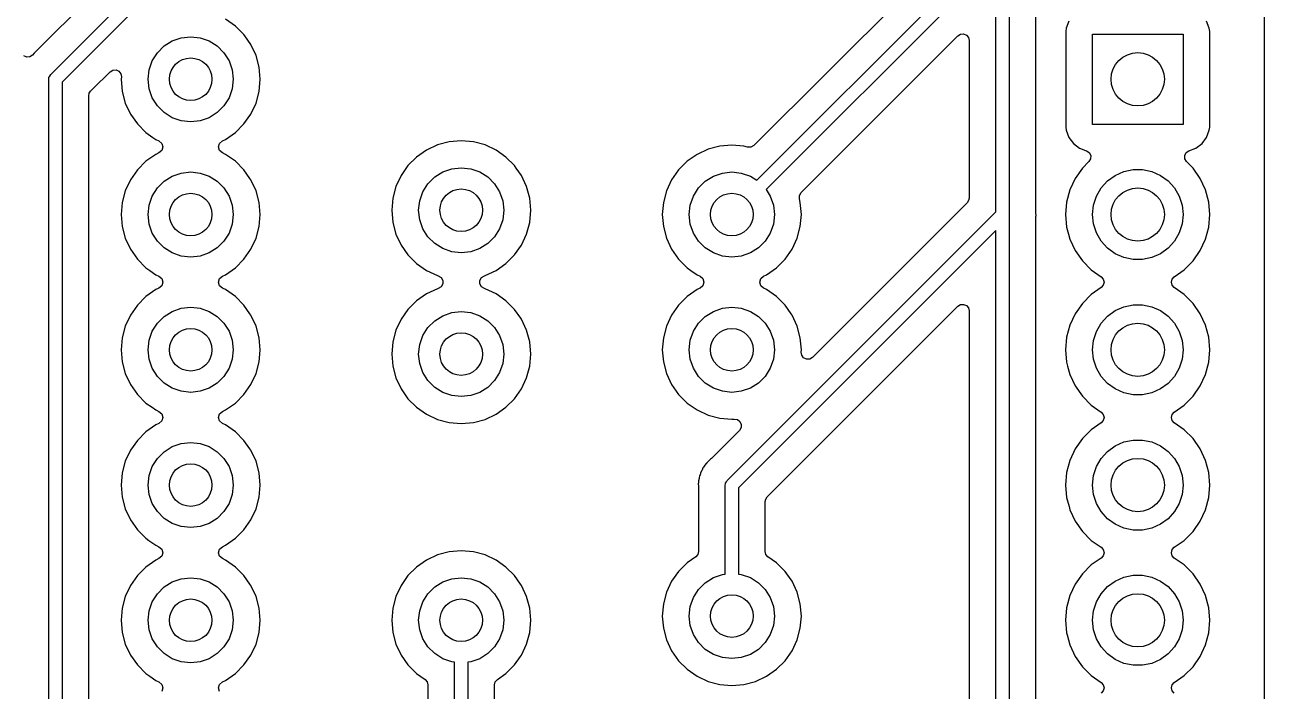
# Model space of a CAD drawing. Extents: x 26.2 to 76.2, y -84.5 to -34.5.
# Drawn here: x 52.93 to 76.2, y -59.45 to -46.93 of the extents above; entities that cross this region are included whole.
import ezdxf

# ---------------------------------------------------------------- set-up
doc = ezdxf.new("R2010")
doc.units = 0
doc.layers.add('BLACK', color=7, linetype='CONTINUOUS')

msp = doc.modelspace()

# ---------------------------------------------------------------- linework, layer by layer
at = {"layer": 'BLACK', "linetype": 'CONTINUOUS'}
for p, q in [((76.1995, -34.5795), (76.1995, -84.3305)), ((71.16, -49.225), (71.16, -40.335)), ((71.41, -40.3868), (71.41, -49.225)), ((71.9105, -50.4597), (71.9105, -40.6455)), ((54.7456, -45.8298), (53.1212, -47.4542)), ((70.1732, -45.6422), (66.6198, -49.1956)), ((66.673, -49.8502), (70.71, -45.8132)), ((53.4166, -47.8666), (55.4002, -45.883)), ((55.577, -46.0598), (53.63, -48.0068)), ((70.9234, -45.9534), (66.8498, -50.027)), ((56.8841, -46.955), (56.6977, -46.8244)), ((57.045, -47.1159), (56.8841, -46.955)), ((72.4809, -46.9975), (72.4745, -47.0571)), ((72.5312, -46.8627), (72.4809, -46.9975)), ((75.1691, -46.9975), (75.1188, -46.8627)), ((75.1755, -47.0571), (75.1691, -46.9975)), ((55.5462, -47.3295), (55.6979, -47.2342)), ((55.6979, -47.2342), (55.867, -47.1751)), ((55.867, -47.1751), (56.045, -47.155)), ((56.045, -47.155), (56.223, -47.1751)), ((56.223, -47.1751), (56.3921, -47.2342)), ((56.3921, -47.2342), (56.5438, -47.3295)), ((57.0597, -47.1368), (57.045, -47.1159)), ((57.1756, -47.3023), (57.0597, -47.1368)), ((67.5044, -50.0802), (70.4478, -47.1368)), ((70.4478, -47.1368), (70.4972, -47.1065)), ((70.4972, -47.1065), (70.5549, -47.102)), ((70.5549, -47.102), (70.6084, -47.1241)), ((70.6084, -47.1241), (70.646, -47.1682)), ((70.646, -47.1682), (70.6595, -47.2245)), ((70.6595, -47.2245), (70.6595, -50.1845)), ((72.4745, -47.0571), (72.4745, -48.8529)), ((72.975, -48.805), (72.975, -47.105)), ((72.975, -47.105), (74.675, -47.105)), ((74.675, -47.105), (74.675, -48.805)), ((75.1755, -48.8529), (75.1755, -47.0571)), ((53.1051, -47.4671), (53.0749, -47.4993)), ((53.1212, -47.4542), (53.1051, -47.4671)), ((55.3242, -47.6079), (55.4195, -47.4562)), ((55.4195, -47.4562), (55.5462, -47.3295)), ((56.5438, -47.3295), (56.6705, -47.4562)), ((56.6705, -47.4562), (56.7658, -47.6079)), ((57.2717, -47.5085), (57.1756, -47.3023)), ((52.9674, -47.5372), (52.9129, -47.5156)), ((53.0258, -47.5313), (52.9674, -47.5372)), ((53.0749, -47.4993), (53.0258, -47.5313)), ((55.2651, -47.777), (55.3242, -47.6079)), ((56.7658, -47.6079), (56.8249, -47.777)), ((57.3306, -47.7283), (57.2717, -47.5085)), ((53.38, -47.955), (53.3832, -47.9329)), ((53.3829, -47.9284), (53.3842, -47.926)), ((53.3832, -47.9329), (53.3829, -47.9284)), ((53.3842, -47.926), (53.3851, -47.9198)), ((53.3851, -47.9198), (53.4018, -47.8938)), ((53.4018, -47.8938), (53.4166, -47.8666)), ((54.2088, -48.1358), (54.5322, -47.8124)), ((54.5322, -47.8124), (54.5836, -47.7815)), ((54.5836, -47.7815), (54.6435, -47.7784)), ((54.6435, -47.7784), (54.6979, -47.8037)), ((54.6979, -47.8037), (54.734, -47.8516)), ((54.734, -47.8516), (54.7434, -47.9109)), ((54.7434, -47.9109), (54.7395, -47.955)), ((55.245, -47.955), (55.2651, -47.777)), ((56.8249, -47.777), (56.845, -47.955)), ((57.3505, -47.955), (57.3306, -47.7283)), ((53.38, -68.2232), (53.38, -47.955)), ((53.63, -48.0068), (53.63, -67.9732)), ((54.1668, -48.1778), (54.2088, -48.1358)), ((54.7395, -47.955), (54.7594, -48.1817)), ((55.2651, -48.133), (55.245, -47.955)), ((55.3242, -48.3021), (55.2651, -48.133)), ((56.8249, -48.133), (56.7658, -48.3021)), ((56.845, -47.955), (56.8249, -48.133)), ((57.3306, -48.1817), (57.3505, -47.955)), ((54.1305, -48.2655), (54.1399, -48.218)), ((54.1305, -66.4964), (54.1305, -48.2655)), ((54.1399, -48.218), (54.1668, -48.1778)), ((54.7594, -48.1817), (54.8183, -48.4015)), ((55.4195, -48.4538), (55.3242, -48.3021)), ((56.7658, -48.3021), (56.6705, -48.4538)), ((57.2717, -48.4015), (57.3306, -48.1817)), ((54.8183, -48.4015), (54.9144, -48.6077)), ((54.9144, -48.6077), (55.045, -48.7941)), ((55.5462, -48.5805), (55.4195, -48.4538)), ((55.6979, -48.6758), (55.5462, -48.5805)), ((56.5438, -48.5805), (56.3921, -48.6758)), ((56.6705, -48.4538), (56.5438, -48.5805)), ((57.045, -48.7941), (57.1756, -48.6077)), ((57.1756, -48.6077), (57.2717, -48.4015)), ((55.045, -48.7941), (55.2059, -48.955)), ((55.867, -48.7349), (55.6979, -48.6758)), ((56.045, -48.755), (55.867, -48.7349)), ((56.223, -48.7349), (56.045, -48.755)), ((56.3921, -48.6758), (56.223, -48.7349)), ((56.8841, -48.955), (57.045, -48.7941)), ((72.4745, -48.8529), (72.4809, -48.9125)), ((74.675, -48.805), (72.975, -48.805)), ((75.1691, -48.9125), (75.1755, -48.8529)), ((55.2059, -48.955), (55.3377, -49.0473)), ((55.3377, -49.0473), (55.3923, -49.0856)), ((55.3923, -49.0856), (55.4503, -49.1126)), ((56.6397, -49.1126), (56.6977, -49.0856)), ((56.6977, -49.0856), (56.8841, -48.955)), ((72.4809, -48.9125), (72.5312, -49.0473)), ((72.5312, -49.0473), (72.6175, -49.1625)), ((75.0325, -49.1625), (75.1188, -49.0473)), ((75.1188, -49.0473), (75.1691, -48.9125)), ((55.4503, -49.1126), (55.5024, -49.1584)), ((55.5025, -49.2916), (55.4503, -49.3374)), ((55.5024, -49.1584), (55.5219, -49.225)), ((55.5219, -49.225), (55.5025, -49.2916)), ((56.5681, -49.225), (56.5876, -49.1584)), ((56.5875, -49.2916), (56.5681, -49.225)), ((56.6397, -49.3374), (56.5875, -49.2916)), ((56.5876, -49.1584), (56.6397, -49.1126)), ((60.4723, -49.2844), (60.2859, -49.415)), ((60.6785, -49.1883), (60.4723, -49.2844)), ((60.8983, -49.1294), (60.6785, -49.1883)), ((61.125, -49.1095), (60.8983, -49.1294)), ((61.3517, -49.1294), (61.125, -49.1095)), ((61.5715, -49.1883), (61.3517, -49.1294)), ((61.7777, -49.2844), (61.5715, -49.1883)), ((61.9641, -49.415), (61.7777, -49.2844)), ((65.7585, -49.2683), (65.5523, -49.3644)), ((65.9783, -49.2094), (65.7585, -49.2683)), ((66.205, -49.1895), (65.9783, -49.2094)), ((66.4317, -49.2094), (66.205, -49.1895)), ((66.5, -49.2277), (66.4317, -49.2094)), ((66.5642, -49.2277), (66.5, -49.2277)), ((66.6198, -49.1956), (66.5642, -49.2277)), ((71.16, -50.4432), (71.16, -49.225)), ((71.16, -49.225), (71.16, -49.225)), ((71.41, -49.225), (71.41, -68.2232)), ((72.6175, -49.1625), (72.7327, -49.2488)), ((72.7327, -49.2488), (72.8449, -49.2907)), ((72.8449, -49.2907), (72.8641, -49.2978)), ((72.8641, -49.2978), (72.9145, -49.3328)), ((74.7355, -49.3328), (74.7859, -49.2978)), ((74.7859, -49.2978), (74.9173, -49.2488)), ((74.9173, -49.2488), (75.0325, -49.1625)), ((55.2059, -49.495), (55.045, -49.6559)), ((55.3923, -49.3644), (55.2059, -49.495)), ((55.4503, -49.3374), (55.3923, -49.3644)), ((56.6977, -49.3644), (56.6397, -49.3374)), ((56.8841, -49.495), (56.6977, -49.3644)), ((57.045, -49.6559), (56.8841, -49.495)), ((60.2859, -49.415), (60.125, -49.5759)), ((62.125, -49.5759), (61.9641, -49.415)), ((65.3659, -49.495), (65.205, -49.6559)), ((65.5523, -49.3644), (65.3659, -49.495)), ((72.9084, -49.5017), (72.7865, -49.6236)), ((72.9397, -49.4489), (72.9084, -49.5017)), ((72.9145, -49.3328), (72.9419, -49.3876)), ((72.9419, -49.3876), (72.9397, -49.4489)), ((74.7081, -49.3876), (74.7355, -49.3328)), ((74.7103, -49.4489), (74.7081, -49.3876)), ((74.7416, -49.5017), (74.7103, -49.4489)), ((74.8635, -49.6236), (74.7416, -49.5017)), ((55.045, -49.6559), (54.9144, -49.8423)), ((55.5462, -49.8695), (55.6979, -49.7742)), ((55.6979, -49.7742), (55.867, -49.7151)), ((55.867, -49.7151), (56.045, -49.695)), ((56.045, -49.695), (56.223, -49.7151)), ((56.223, -49.7151), (56.3921, -49.7742)), ((56.3921, -49.7742), (56.5438, -49.8695)), ((57.158, -49.8172), (57.045, -49.6559)), ((59.9944, -49.7623), (59.8983, -49.9685)), ((60.125, -49.5759), (59.9944, -49.7623)), ((60.4995, -49.9162), (60.6262, -49.7895)), ((60.6262, -49.7895), (60.7779, -49.6942)), ((60.7779, -49.6942), (60.947, -49.6351)), ((60.947, -49.6351), (61.125, -49.615)), ((61.125, -49.615), (61.303, -49.6351)), ((61.303, -49.6351), (61.4721, -49.6942)), ((61.4721, -49.6942), (61.6238, -49.7895)), ((61.6238, -49.7895), (61.7505, -49.9162)), ((62.1585, -49.6236), (62.125, -49.5759)), ((62.2556, -49.7623), (62.1585, -49.6236)), ((62.3517, -49.9685), (62.2556, -49.7623)), ((65.205, -49.6559), (65.0744, -49.8423)), ((65.7062, -49.8695), (65.8579, -49.7742)), ((65.8579, -49.7742), (66.027, -49.7151)), ((66.027, -49.7151), (66.205, -49.695)), ((66.205, -49.695), (66.383, -49.7151)), ((66.383, -49.7151), (66.5521, -49.7742)), ((66.5521, -49.7742), (66.673, -49.8502)), ((72.7865, -49.6236), (72.651, -49.8172)), ((73.2562, -49.8633), (73.4, -49.7589)), ((73.4, -49.7589), (73.5623, -49.6866)), ((73.5623, -49.6866), (73.7362, -49.6497)), ((73.7362, -49.6497), (73.9138, -49.6497)), ((73.9138, -49.6497), (74.0877, -49.6866)), ((74.0877, -49.6866), (74.25, -49.7589)), ((74.25, -49.7589), (74.3938, -49.8633)), ((74.999, -49.8172), (74.8635, -49.6236)), ((54.9144, -49.8423), (54.8183, -50.0485)), ((55.3242, -50.1479), (55.4195, -49.9962)), ((55.4195, -49.9962), (55.5462, -49.8695)), ((56.5438, -49.8695), (56.6705, -49.9962)), ((56.6705, -49.9962), (56.7658, -50.1479)), ((57.1756, -49.8423), (57.158, -49.8172)), ((57.2717, -50.0485), (57.1756, -49.8423)), ((59.8983, -49.9685), (59.8394, -50.1883)), ((60.4042, -50.0679), (60.4995, -49.9162)), ((61.7505, -49.9162), (61.8458, -50.0679)), ((62.4106, -50.1883), (62.3517, -49.9685)), ((65.0744, -49.8423), (64.9783, -50.0485)), ((65.4842, -50.1479), (65.5795, -49.9962)), ((65.5795, -49.9962), (65.7062, -49.8695)), ((66.8498, -50.027), (66.9258, -50.1479)), ((72.651, -49.8172), (72.5511, -50.0313)), ((73.0485, -50.1493), (73.1373, -49.9954)), ((73.1373, -49.9954), (73.2562, -49.8633)), ((74.3938, -49.8633), (74.5127, -49.9954)), ((74.5127, -49.9954), (74.6015, -50.1493)), ((75.0989, -50.0313), (74.999, -49.8172)), ((54.8183, -50.0485), (54.7594, -50.2683)), ((55.2651, -50.317), (55.3242, -50.1479)), ((56.7658, -50.1479), (56.8249, -50.317)), ((57.3306, -50.2683), (57.2717, -50.0485)), ((59.8394, -50.1883), (59.8195, -50.415)), ((60.325, -50.415), (60.3451, -50.237)), ((60.3451, -50.237), (60.4042, -50.0679)), ((61.8458, -50.0679), (61.9049, -50.237)), ((61.9049, -50.237), (61.925, -50.415)), ((62.4305, -50.415), (62.4106, -50.1883)), ((64.9783, -50.0485), (64.9194, -50.2683)), ((65.4251, -50.317), (65.4842, -50.1479)), ((66.9258, -50.1479), (66.9849, -50.317)), ((67.4723, -50.1358), (67.5044, -50.0802)), ((67.4723, -50.1999), (67.4723, -50.1358)), ((67.4906, -50.2683), (67.4723, -50.1999)), ((70.6501, -50.232), (70.6232, -50.2722)), ((70.6595, -50.1845), (70.6501, -50.232)), ((72.4899, -50.2596), (72.4693, -50.495)), ((72.5511, -50.0313), (72.4899, -50.2596)), ((72.9936, -50.3183), (73.0485, -50.1493)), ((74.6015, -50.1493), (74.6564, -50.3183)), ((75.1601, -50.2596), (75.0989, -50.0313)), ((75.1807, -50.495), (75.1601, -50.2596)), ((54.7594, -50.2683), (54.7395, -50.495)), ((55.245, -50.495), (55.2651, -50.317)), ((56.8249, -50.317), (56.845, -50.495)), ((57.3505, -50.495), (57.3306, -50.2683)), ((59.8195, -50.415), (59.8394, -50.6417)), ((60.3451, -50.593), (60.325, -50.415)), ((61.925, -50.415), (61.9049, -50.593)), ((62.4106, -50.6417), (62.4305, -50.415)), ((64.9194, -50.2683), (64.8995, -50.495)), ((65.405, -50.495), (65.4251, -50.317)), ((66.1166, -55.4866), (71.16, -50.4432)), ((66.9849, -50.317), (67.005, -50.495)), ((67.5105, -50.495), (67.4906, -50.2683)), ((70.6232, -50.2722), (67.7178, -53.1776)), ((71.9111, -50.4713), (71.9105, -50.4597)), ((71.9152, -50.5148), (71.9111, -50.4713)), ((72.975, -50.495), (72.9936, -50.3183)), ((74.6564, -50.3183), (74.675, -50.495)), ((54.7395, -50.495), (54.7594, -50.7217)), ((54.7594, -50.7217), (54.8183, -50.9415)), ((55.2651, -50.673), (55.245, -50.495)), ((55.3242, -50.8421), (55.2651, -50.673)), ((56.8249, -50.673), (56.7658, -50.8421)), ((56.845, -50.495), (56.8249, -50.673)), ((57.2717, -50.9415), (57.3306, -50.7217)), ((57.3306, -50.7217), (57.3505, -50.495)), ((59.8394, -50.6417), (59.8983, -50.8615)), ((60.4042, -50.7621), (60.3451, -50.593)), ((61.9049, -50.593), (61.8458, -50.7621)), ((62.3517, -50.8615), (62.4106, -50.6417)), ((64.8995, -50.495), (64.9194, -50.7217)), ((64.9194, -50.7217), (64.9783, -50.9415)), ((65.4251, -50.673), (65.405, -50.495)), ((65.4842, -50.8421), (65.4251, -50.673)), ((66.9849, -50.673), (66.9258, -50.8421)), ((67.005, -50.495), (66.9849, -50.673)), ((67.4317, -50.9415), (67.4906, -50.7217)), ((67.4906, -50.7217), (67.5105, -50.495)), ((71.9105, -50.554), (71.912, -50.5346)), ((71.9105, -67.9645), (71.9105, -50.554)), ((71.912, -50.5346), (71.9152, -50.5148)), ((72.4693, -50.495), (72.4899, -50.7304)), ((72.9936, -50.6717), (72.975, -50.495)), ((73.0485, -50.8407), (72.9936, -50.6717)), ((74.6564, -50.6717), (74.6015, -50.8407)), ((74.675, -50.495), (74.6564, -50.6717)), ((75.1601, -50.7304), (75.1807, -50.495)), ((54.8183, -50.9415), (54.9144, -51.1477)), ((55.4195, -50.9938), (55.3242, -50.8421)), ((56.7658, -50.8421), (56.6705, -50.9938)), ((57.1756, -51.1477), (57.2717, -50.9415)), ((59.8983, -50.8615), (59.9944, -51.0677)), ((60.4995, -50.9138), (60.4042, -50.7621)), ((60.6262, -51.0405), (60.4995, -50.9138)), ((61.7505, -50.9138), (61.6238, -51.0405)), ((61.8458, -50.7621), (61.7505, -50.9138)), ((62.2556, -51.0677), (62.3517, -50.8615)), ((64.9783, -50.9415), (65.0744, -51.1477)), ((65.5795, -50.9938), (65.4842, -50.8421)), ((71.16, -50.7968), (66.33, -55.6268)), ((66.9258, -50.8421), (66.8305, -50.9938)), ((67.3356, -51.1477), (67.4317, -50.9415)), ((71.16, -68.275), (71.16, -50.7968)), ((72.4899, -50.7304), (72.5251, -50.8615)), ((72.5251, -50.8615), (72.5511, -50.9587)), ((73.1373, -50.9946), (73.0485, -50.8407)), ((74.6015, -50.8407), (74.5127, -50.9946)), ((75.0989, -50.9587), (75.1601, -50.7304)), ((54.9144, -51.1477), (55.045, -51.3341)), ((55.5462, -51.1205), (55.4195, -50.9938)), ((55.6979, -51.2158), (55.5462, -51.1205)), ((56.5438, -51.1205), (56.3921, -51.2158)), ((56.6705, -50.9938), (56.5438, -51.1205)), ((57.045, -51.3341), (57.1756, -51.1477)), ((59.9944, -51.0677), (60.125, -51.2541)), ((60.7779, -51.1358), (60.6262, -51.0405)), ((60.947, -51.1949), (60.7779, -51.1358)), ((61.4721, -51.1358), (61.303, -51.1949)), ((61.6238, -51.0405), (61.4721, -51.1358)), ((62.125, -51.2541), (62.2556, -51.0677)), ((65.0744, -51.1477), (65.205, -51.3341)), ((65.7062, -51.1205), (65.5795, -50.9938)), ((65.8579, -51.2158), (65.7062, -51.1205)), ((66.7038, -51.1205), (66.5521, -51.2158)), ((66.8305, -50.9938), (66.7038, -51.1205)), ((67.205, -51.3341), (67.3356, -51.1477)), ((72.5511, -50.9587), (72.651, -51.1728)), ((72.651, -51.1728), (72.7865, -51.3664)), ((73.2562, -51.1267), (73.1373, -50.9946)), ((73.4, -51.2311), (73.2562, -51.1267)), ((74.3938, -51.1267), (74.25, -51.2311)), ((74.5127, -50.9946), (74.3938, -51.1267)), ((74.8635, -51.3664), (74.999, -51.1728)), ((74.999, -51.1728), (75.0989, -50.9587)), ((55.045, -51.3341), (55.2059, -51.495)), ((55.867, -51.2749), (55.6979, -51.2158)), ((56.045, -51.295), (55.867, -51.2749)), ((56.223, -51.2749), (56.045, -51.295)), ((56.3921, -51.2158), (56.223, -51.2749)), ((56.8841, -51.495), (57.045, -51.3341)), ((60.125, -51.2541), (60.2859, -51.415)), ((60.2859, -51.415), (60.4723, -51.5456)), ((61.125, -51.215), (60.947, -51.1949)), ((61.303, -51.1949), (61.125, -51.215)), ((61.7777, -51.5456), (61.9641, -51.415)), ((61.9641, -51.415), (62.125, -51.2541)), ((65.205, -51.3341), (65.3659, -51.495)), ((66.027, -51.2749), (65.8579, -51.2158)), ((66.205, -51.295), (66.027, -51.2749)), ((66.383, -51.2749), (66.205, -51.295)), ((66.5521, -51.2158), (66.383, -51.2749)), ((67.0441, -51.495), (67.205, -51.3341)), ((72.7865, -51.3664), (72.9536, -51.5335)), ((73.5623, -51.3034), (73.4, -51.2311)), ((73.7362, -51.3403), (73.5623, -51.3034)), ((73.9138, -51.3403), (73.7362, -51.3403)), ((74.0877, -51.3034), (73.9138, -51.3403)), ((74.25, -51.2311), (74.0877, -51.3034)), ((74.6964, -51.5335), (74.8635, -51.3664)), ((55.2059, -51.495), (55.278, -51.5456)), ((55.278, -51.5456), (55.3923, -51.6256)), ((55.3923, -51.6256), (55.4503, -51.6526)), ((55.4503, -51.6526), (55.5024, -51.6984)), ((56.5875, -51.6984), (56.6397, -51.6526)), ((56.6397, -51.6526), (56.6977, -51.6256)), ((56.6977, -51.6256), (56.8841, -51.495)), ((60.4723, -51.5456), (60.4723, -51.5456)), ((60.4723, -51.5456), (60.4723, -51.5456)), ((60.4723, -51.5456), (60.6785, -51.6417)), ((60.6785, -51.6417), (60.6915, -51.6452)), ((60.6915, -51.6452), (60.7471, -51.6773)), ((61.5029, -51.6773), (61.5585, -51.6452)), ((61.5585, -51.6452), (61.5715, -51.6417)), ((61.5715, -51.6417), (61.7777, -51.5456)), ((65.3659, -51.495), (65.438, -51.5456)), ((65.438, -51.5456), (65.5523, -51.6256)), ((65.5523, -51.6256), (65.6103, -51.6526)), ((65.6103, -51.6526), (65.6624, -51.6984)), ((66.7475, -51.6984), (66.7997, -51.6526)), ((66.7997, -51.6526), (66.8577, -51.6256)), ((66.8577, -51.6256), (67.0441, -51.495)), ((72.9536, -51.5335), (73.1392, -51.6634)), ((74.5108, -51.6634), (74.6964, -51.5335)), ((55.4344, -51.8848), (55.3923, -51.9044)), ((55.4503, -51.8774), (55.4344, -51.8848)), ((55.5024, -51.8316), (55.4503, -51.8774)), ((55.5024, -51.6984), (55.5219, -51.765)), ((55.5219, -51.765), (55.5024, -51.8316)), ((56.5681, -51.765), (56.5875, -51.6984)), ((56.5875, -51.8316), (56.5681, -51.765)), ((56.6397, -51.8774), (56.5875, -51.8316)), ((56.6556, -51.8848), (56.6397, -51.8774)), ((56.6977, -51.9044), (56.6556, -51.8848)), ((60.6785, -51.8883), (60.4723, -51.9844)), ((60.6915, -51.8848), (60.6785, -51.8883)), ((60.7471, -51.8527), (60.6915, -51.8848)), ((60.7471, -51.6773), (60.7792, -51.7329)), ((60.7792, -51.7971), (60.7471, -51.8527)), ((60.7792, -51.7329), (60.7792, -51.7971)), ((61.4708, -51.7329), (61.5029, -51.6773)), ((61.4708, -51.7971), (61.4708, -51.7329)), ((61.5029, -51.8527), (61.4708, -51.7971)), ((61.5585, -51.8848), (61.5029, -51.8527)), ((61.5715, -51.8883), (61.5585, -51.8848)), ((61.7777, -51.9844), (61.5715, -51.8883)), ((65.5944, -51.8848), (65.5523, -51.9044)), ((65.6103, -51.8774), (65.5944, -51.8848)), ((65.6624, -51.8316), (65.6103, -51.8774)), ((65.6624, -51.6984), (65.6819, -51.765)), ((65.6819, -51.765), (65.6624, -51.8316)), ((66.7281, -51.765), (66.7475, -51.6984)), ((66.7475, -51.8316), (66.7281, -51.765)), ((66.7997, -51.8774), (66.7475, -51.8316)), ((66.8156, -51.8848), (66.7997, -51.8774)), ((66.8577, -51.9044), (66.8156, -51.8848)), ((73.1392, -51.8666), (72.9536, -51.9965)), ((73.1392, -51.6634), (73.178, -51.7077)), ((73.178, -51.8223), (73.1392, -51.8666)), ((73.178, -51.7077), (73.192, -51.765)), ((73.192, -51.765), (73.178, -51.8223)), ((74.458, -51.765), (74.472, -51.7077)), ((74.472, -51.8223), (74.458, -51.765)), ((74.472, -51.7077), (74.5108, -51.6634)), ((74.5108, -51.8666), (74.472, -51.8223)), ((74.6964, -51.9965), (74.5108, -51.8666)), ((55.2059, -52.035), (55.045, -52.1959)), ((55.3923, -51.9044), (55.2059, -52.035)), ((56.8841, -52.035), (56.6977, -51.9044)), ((57.045, -52.1959), (56.8841, -52.035)), ((60.2859, -52.115), (60.125, -52.2759)), ((60.4723, -51.9844), (60.2859, -52.115)), ((61.9641, -52.115), (61.7777, -51.9844)), ((62.125, -52.2759), (61.9641, -52.115)), ((65.3659, -52.035), (65.205, -52.1959)), ((65.5523, -51.9044), (65.3659, -52.035)), ((67.0441, -52.035), (66.8577, -51.9044)), ((67.205, -52.1959), (67.0441, -52.035)), ((72.9536, -51.9965), (72.7865, -52.1636)), ((74.8635, -52.1636), (74.6964, -51.9965)), ((55.045, -52.1959), (54.9144, -52.3823)), ((55.5462, -52.4095), (55.6979, -52.3142)), ((55.6979, -52.3142), (55.867, -52.2551)), ((55.867, -52.2551), (56.045, -52.235)), ((56.045, -52.235), (56.223, -52.2551)), ((56.223, -52.2551), (56.3921, -52.3142)), ((56.3921, -52.3142), (56.5438, -52.4095)), ((57.158, -52.3572), (57.045, -52.1959)), ((60.125, -52.2759), (59.9944, -52.4623)), ((60.7779, -52.3942), (60.947, -52.3351)), ((60.947, -52.3351), (61.125, -52.315)), ((61.125, -52.315), (61.303, -52.3351)), ((61.303, -52.3351), (61.4721, -52.3942)), ((62.2429, -52.4442), (62.125, -52.2759)), ((65.205, -52.1959), (65.0744, -52.3823)), ((65.7062, -52.4095), (65.8579, -52.3142)), ((65.8579, -52.3142), (66.027, -52.2551)), ((66.027, -52.2551), (66.205, -52.235)), ((66.205, -52.235), (66.383, -52.2551)), ((66.383, -52.2551), (66.5521, -52.3142)), ((66.5521, -52.3142), (66.7038, -52.4095)), ((66.8668, -55.7978), (70.4478, -52.2168)), ((67.318, -52.3572), (67.205, -52.1959)), ((70.4478, -52.2168), (70.4972, -52.1865)), ((70.4972, -52.1865), (70.5549, -52.182)), ((70.5549, -52.182), (70.6084, -52.2041)), ((70.6084, -52.2041), (70.646, -52.2482)), ((70.646, -52.2482), (70.6595, -52.3045)), ((70.6595, -52.3045), (70.6595, -68.1923)), ((72.7865, -52.1636), (72.651, -52.3572)), ((73.2562, -52.4033), (73.4, -52.2989)), ((73.4, -52.2989), (73.5623, -52.2266)), ((73.5623, -52.2266), (73.7362, -52.1897)), ((73.7362, -52.1897), (73.9138, -52.1897)), ((73.9138, -52.1897), (74.0877, -52.2266)), ((74.0877, -52.2266), (74.25, -52.2989)), ((74.25, -52.2989), (74.3938, -52.4033)), ((74.999, -52.3572), (74.8635, -52.1636)), ((54.9144, -52.3823), (54.8183, -52.5885)), ((55.3242, -52.6879), (55.4195, -52.5362)), ((55.4195, -52.5362), (55.5462, -52.4095)), ((56.5438, -52.4095), (56.6705, -52.5362)), ((56.6705, -52.5362), (56.7658, -52.6879)), ((57.1756, -52.3823), (57.158, -52.3572)), ((57.2717, -52.5885), (57.1756, -52.3823)), ((59.9944, -52.4623), (59.8983, -52.6685)), ((60.4995, -52.6162), (60.6262, -52.4895)), ((60.6262, -52.4895), (60.7779, -52.3942)), ((61.4721, -52.3942), (61.6238, -52.4895)), ((61.6238, -52.4895), (61.7505, -52.6162)), ((62.2556, -52.4623), (62.2429, -52.4442)), ((62.3517, -52.6685), (62.2556, -52.4623)), ((65.0744, -52.3823), (64.9783, -52.5885)), ((65.4842, -52.6879), (65.5795, -52.5362)), ((65.5795, -52.5362), (65.7062, -52.4095)), ((66.7038, -52.4095), (66.8305, -52.5362)), ((66.8305, -52.5362), (66.9258, -52.6879)), ((67.3356, -52.3823), (67.318, -52.3572)), ((67.4317, -52.5885), (67.3356, -52.3823)), ((72.5511, -52.5713), (72.4899, -52.7996)), ((72.651, -52.3572), (72.5511, -52.5713)), ((73.0485, -52.6893), (73.1373, -52.5354)), ((73.1373, -52.5354), (73.2562, -52.4033)), ((74.3938, -52.4033), (74.5127, -52.5354)), ((74.5127, -52.5354), (74.6015, -52.6893)), ((75.0989, -52.5713), (74.999, -52.3572)), ((75.1601, -52.7996), (75.0989, -52.5713)), ((54.7594, -52.8083), (54.7395, -53.035)), ((54.8183, -52.5885), (54.7594, -52.8083)), ((55.2651, -52.857), (55.3242, -52.6879)), ((56.7658, -52.6879), (56.8249, -52.857)), ((57.3306, -52.8083), (57.2717, -52.5885)), ((57.3505, -53.035), (57.3306, -52.8083)), ((59.8983, -52.6685), (59.8394, -52.8883)), ((60.3451, -52.937), (60.4042, -52.7679)), ((60.4042, -52.7679), (60.4995, -52.6162)), ((61.7505, -52.6162), (61.8458, -52.7679)), ((61.8458, -52.7679), (61.9049, -52.937)), ((62.4106, -52.8883), (62.3517, -52.6685)), ((64.9194, -52.8083), (64.8995, -53.035)), ((64.9783, -52.5885), (64.9194, -52.8083)), ((65.4251, -52.857), (65.4842, -52.6879)), ((66.9258, -52.6879), (66.9849, -52.857)), ((67.4906, -52.8083), (67.4317, -52.5885)), ((67.5105, -53.035), (67.4906, -52.8083)), ((67.4906, -52.8083), (67.4906, -52.8083)), ((72.4899, -52.7996), (72.4693, -53.035)), ((72.9936, -52.8583), (73.0485, -52.6893)), ((74.6015, -52.6893), (74.6564, -52.8583)), ((75.1807, -53.035), (75.1601, -52.7996)), ((54.7395, -53.035), (54.7594, -53.2617)), ((55.245, -53.035), (55.2651, -52.857)), ((55.2651, -53.213), (55.245, -53.035)), ((56.8249, -52.857), (56.845, -53.035)), ((56.845, -53.035), (56.8249, -53.213)), ((57.3435, -53.115), (57.3505, -53.035)), ((59.8394, -52.8883), (59.8195, -53.115)), ((60.325, -53.115), (60.3451, -52.937)), ((61.9049, -52.937), (61.925, -53.115)), ((62.4305, -53.115), (62.4106, -52.8883)), ((64.8995, -53.035), (64.9194, -53.2617)), ((65.405, -53.035), (65.4251, -52.857)), ((65.4251, -53.213), (65.405, -53.035)), ((66.9849, -52.857), (67.005, -53.035)), ((67.005, -53.035), (66.9849, -53.213)), ((67.5066, -53.0791), (67.5105, -53.035)), ((72.4693, -53.035), (72.4899, -53.2704)), ((72.975, -53.035), (72.9936, -52.8583)), ((72.9936, -53.2117), (72.975, -53.035)), ((74.6564, -52.8583), (74.675, -53.035)), ((74.675, -53.035), (74.6564, -53.2117)), ((75.1601, -53.2704), (75.1807, -53.035)), ((54.7594, -53.2617), (54.8183, -53.4815)), ((55.3242, -53.3821), (55.2651, -53.213)), ((56.8249, -53.213), (56.7658, -53.3821)), ((57.2717, -53.4815), (57.3306, -53.2617)), ((57.3306, -53.2617), (57.3435, -53.115)), ((59.8195, -53.115), (59.8394, -53.3417)), ((60.3451, -53.293), (60.325, -53.115)), ((61.925, -53.115), (61.9049, -53.293)), ((62.4106, -53.3417), (62.4305, -53.115)), ((64.9194, -53.2617), (64.9783, -53.4815)), ((65.4842, -53.3821), (65.4251, -53.213)), ((66.9849, -53.213), (66.9258, -53.3821)), ((67.516, -53.1384), (67.5066, -53.0791)), ((67.5521, -53.1863), (67.516, -53.1384)), ((67.6065, -53.2116), (67.5521, -53.1863)), ((67.6664, -53.2085), (67.6065, -53.2116)), ((67.7178, -53.1776), (67.6664, -53.2085)), ((72.4899, -53.2704), (72.509, -53.3417)), ((73.0485, -53.3807), (72.9936, -53.2117)), ((74.6564, -53.2117), (74.6015, -53.3807)), ((75.0989, -53.4987), (75.1601, -53.2704)), ((54.8183, -53.4815), (54.9144, -53.6877)), ((55.4195, -53.5338), (55.3242, -53.3821)), ((56.7658, -53.3821), (56.6705, -53.5338)), ((57.1756, -53.6877), (57.2717, -53.4815)), ((59.8394, -53.3417), (59.8983, -53.5615)), ((60.4042, -53.4621), (60.3451, -53.293)), ((60.4995, -53.6138), (60.4042, -53.4621)), ((61.8458, -53.4621), (61.7505, -53.6138)), ((61.9049, -53.293), (61.8458, -53.4621)), ((62.3517, -53.5615), (62.4106, -53.3417)), ((64.9783, -53.4815), (65.0744, -53.6877)), ((65.5795, -53.5338), (65.4842, -53.3821)), ((66.9258, -53.3821), (66.8305, -53.5338)), ((72.509, -53.3417), (72.5511, -53.4987)), ((72.5511, -53.4987), (72.651, -53.7128)), ((73.1373, -53.5346), (73.0485, -53.3807)), ((74.6015, -53.3807), (74.5127, -53.5346)), ((74.999, -53.7128), (75.0989, -53.4987)), ((54.9144, -53.6877), (55.045, -53.8741)), ((55.5462, -53.6605), (55.4195, -53.5338)), ((55.6979, -53.7558), (55.5462, -53.6605)), ((56.5438, -53.6605), (56.3921, -53.7558)), ((56.6705, -53.5338), (56.5438, -53.6605)), ((57.045, -53.8741), (57.1756, -53.6877)), ((59.8983, -53.5615), (59.9944, -53.7677)), ((60.6262, -53.7405), (60.4995, -53.6138)), ((60.7779, -53.8358), (60.6262, -53.7405)), ((61.6238, -53.7405), (61.4721, -53.8358)), ((61.7505, -53.6138), (61.6238, -53.7405)), ((62.2556, -53.7677), (62.3517, -53.5615)), ((65.0744, -53.6877), (65.205, -53.8741)), ((65.7062, -53.6605), (65.5795, -53.5338)), ((65.8579, -53.7558), (65.7062, -53.6605)), ((66.7038, -53.6605), (66.5521, -53.7558)), ((66.8305, -53.5338), (66.7038, -53.6605)), ((72.651, -53.7128), (72.7865, -53.9064)), ((73.2562, -53.6667), (73.1373, -53.5346)), ((73.4, -53.7711), (73.2562, -53.6667)), ((74.3938, -53.6667), (74.25, -53.7711)), ((74.5127, -53.5346), (74.3938, -53.6667)), ((74.8635, -53.9064), (74.999, -53.7128)), ((55.045, -53.8741), (55.2059, -54.035)), ((55.867, -53.8149), (55.6979, -53.7558)), ((56.045, -53.835), (55.867, -53.8149)), ((56.223, -53.8149), (56.045, -53.835)), ((56.3921, -53.7558), (56.223, -53.8149)), ((56.8841, -54.035), (57.045, -53.8741)), ((59.9944, -53.7677), (60.125, -53.9541)), ((60.125, -53.9541), (60.2859, -54.115)), ((60.947, -53.8949), (60.7779, -53.8358)), ((61.125, -53.915), (60.947, -53.8949)), ((61.303, -53.8949), (61.125, -53.915)), ((61.4721, -53.8358), (61.303, -53.8949)), ((61.9641, -54.115), (62.125, -53.9541)), ((62.125, -53.9541), (62.2556, -53.7677)), ((65.205, -53.8741), (65.3659, -54.035)), ((66.027, -53.8149), (65.8579, -53.7558)), ((66.205, -53.835), (66.027, -53.8149)), ((66.383, -53.8149), (66.205, -53.835)), ((66.5521, -53.7558), (66.383, -53.8149)), ((72.7865, -53.9064), (72.9536, -54.0735)), ((73.5623, -53.8434), (73.4, -53.7711)), ((73.7362, -53.8803), (73.5623, -53.8434)), ((73.9138, -53.8803), (73.7362, -53.8803)), ((74.0877, -53.8434), (73.9138, -53.8803)), ((74.25, -53.7711), (74.0877, -53.8434)), ((74.6964, -54.0735), (74.8635, -53.9064)), ((55.2059, -54.035), (55.3201, -54.115)), ((55.3201, -54.115), (55.3923, -54.1656)), ((55.3923, -54.1656), (55.4503, -54.1926)), ((55.4503, -54.1926), (55.5024, -54.2384)), ((56.5875, -54.2384), (56.6397, -54.1926)), ((56.6397, -54.1926), (56.6977, -54.1656)), ((56.6977, -54.1656), (56.8841, -54.035)), ((60.2859, -54.115), (60.4723, -54.2456)), ((61.7777, -54.2456), (61.9641, -54.115)), ((65.3659, -54.035), (65.5523, -54.1656)), ((65.5523, -54.1656), (65.5523, -54.1656)), ((65.5523, -54.1656), (65.5523, -54.1656)), ((65.5523, -54.1656), (65.7585, -54.2617)), ((72.9536, -54.0735), (73.1392, -54.2034)), ((73.1392, -54.2034), (73.178, -54.2477)), ((74.472, -54.2477), (74.5108, -54.2034)), ((74.5108, -54.2034), (74.6964, -54.0735)), ((55.3923, -54.4444), (55.2059, -54.575)), ((55.4503, -54.4174), (55.3923, -54.4444)), ((55.5024, -54.3716), (55.4503, -54.4174)), ((55.5024, -54.2384), (55.5219, -54.305)), ((55.5219, -54.305), (55.5024, -54.3716)), ((56.5681, -54.305), (56.5875, -54.2384)), ((56.5875, -54.3716), (56.5681, -54.305)), ((56.6397, -54.4174), (56.5875, -54.3716)), ((56.6977, -54.4444), (56.6397, -54.4174)), ((56.8841, -54.575), (56.6977, -54.4444)), ((60.4723, -54.2456), (60.4723, -54.2456)), ((60.4723, -54.2456), (60.4723, -54.2456)), ((60.4723, -54.2456), (60.6785, -54.3417)), ((60.6785, -54.3417), (60.8983, -54.4006)), ((60.8983, -54.4006), (61.125, -54.4205)), ((61.125, -54.4205), (61.3517, -54.4006)), ((61.3517, -54.4006), (61.5715, -54.3417)), ((61.5715, -54.3417), (61.7777, -54.2456)), ((65.7585, -54.2617), (65.9783, -54.3206)), ((65.9783, -54.3206), (66.1294, -54.3339)), ((66.1294, -54.3339), (66.205, -54.3405)), ((66.205, -54.3405), (66.2202, -54.3391)), ((66.205, -54.3405), (66.205, -54.3405)), ((66.205, -54.3405), (66.205, -54.3405)), ((66.2202, -54.3391), (66.2491, -54.3366)), ((66.2491, -54.3366), (66.3084, -54.346)), ((66.3084, -54.346), (66.3563, -54.3821)), ((66.3563, -54.3821), (66.3816, -54.4365)), ((66.3816, -54.4365), (66.3785, -54.4964)), ((73.1392, -54.4066), (72.9536, -54.5365)), ((73.178, -54.3623), (73.1392, -54.4066)), ((73.178, -54.2477), (73.192, -54.305)), ((73.192, -54.305), (73.178, -54.3623)), ((74.458, -54.305), (74.472, -54.2477)), ((74.472, -54.3623), (74.458, -54.305)), ((74.5108, -54.4066), (74.472, -54.3623)), ((74.6964, -54.5365), (74.5108, -54.4066)), ((55.2059, -54.575), (55.045, -54.7359)), ((57.045, -54.7359), (56.8841, -54.575)), ((66.3476, -54.5478), (65.8212, -55.0742)), ((66.3785, -54.4964), (66.3476, -54.5478)), ((72.9536, -54.5365), (72.7865, -54.7036)), ((74.8635, -54.7036), (74.6964, -54.5365)), ((55.045, -54.7359), (54.9144, -54.9223)), ((55.5462, -54.9495), (55.6979, -54.8542)), ((55.6979, -54.8542), (55.867, -54.7951)), ((55.867, -54.7951), (56.045, -54.775)), ((56.045, -54.775), (56.223, -54.7951)), ((56.223, -54.7951), (56.3921, -54.8542)), ((56.3921, -54.8542), (56.5438, -54.9495)), ((57.158, -54.8972), (57.045, -54.7359)), ((57.1756, -54.9223), (57.158, -54.8972)), ((72.651, -54.8972), (72.5511, -55.1113)), ((72.7865, -54.7036), (72.651, -54.8972)), ((73.2562, -54.9433), (73.4, -54.8389)), ((73.4, -54.8389), (73.5623, -54.7666)), ((73.5623, -54.7666), (73.7362, -54.7297)), ((73.7362, -54.7297), (73.9138, -54.7297)), ((73.9138, -54.7297), (74.0877, -54.7666)), ((74.0877, -54.7666), (74.25, -54.8389)), ((74.25, -54.8389), (74.3938, -54.9433)), ((74.999, -54.8972), (74.8635, -54.7036)), ((75.0989, -55.1113), (74.999, -54.8972)), ((54.8183, -55.1285), (54.7594, -55.3483)), ((54.9144, -54.9223), (54.8183, -55.1285)), ((55.3242, -55.2279), (55.4195, -55.0762)), ((55.4195, -55.0762), (55.5462, -54.9495)), ((56.5438, -54.9495), (56.6705, -55.0762)), ((56.6705, -55.0762), (56.7658, -55.2279)), ((57.2717, -55.1285), (57.1756, -54.9223)), ((57.3306, -55.3483), (57.2717, -55.1285)), ((65.7544, -55.141), (65.7349, -55.1605)), ((65.7571, -55.1382), (65.7544, -55.141)), ((65.8051, -55.0871), (65.7571, -55.1382)), ((65.8212, -55.0742), (65.8051, -55.0871)), ((72.5511, -55.1113), (72.4899, -55.3396)), ((73.0485, -55.2293), (73.1373, -55.0754)), ((73.1373, -55.0754), (73.2562, -54.9433)), ((74.3938, -54.9433), (74.5127, -55.0754)), ((74.5127, -55.0754), (74.6015, -55.2293)), ((75.1601, -55.3396), (75.0989, -55.1113)), ((54.7594, -55.3483), (54.7395, -55.575)), ((55.2651, -55.397), (55.3242, -55.2279)), ((56.7658, -55.2279), (56.8249, -55.397)), ((57.3505, -55.575), (57.3306, -55.3483)), ((65.6138, -55.3623), (65.6075, -55.3807)), ((65.6188, -55.3429), (65.6138, -55.3623)), ((65.6398, -55.3046), (65.6188, -55.3429)), ((65.645, -55.2942), (65.6398, -55.3046)), ((65.6623, -55.2541), (65.645, -55.2942)), ((65.6746, -55.2382), (65.6623, -55.2541)), ((65.6853, -55.222), (65.6746, -55.2382)), ((65.6949, -55.2044), (65.6853, -55.222)), ((65.7248, -55.1726), (65.6949, -55.2044)), ((65.7324, -55.1637), (65.7248, -55.1726)), ((65.7349, -55.1605), (65.7324, -55.1637)), ((72.4899, -55.3396), (72.4693, -55.575)), ((72.9936, -55.3983), (73.0485, -55.2293)), ((74.6015, -55.2293), (74.6564, -55.3983)), ((75.1807, -55.575), (75.1601, -55.3396)), ((54.7395, -55.575), (54.7594, -55.8017)), ((55.245, -55.575), (55.2651, -55.397)), ((55.2651, -55.753), (55.245, -55.575)), ((56.8249, -55.397), (56.845, -55.575)), ((56.845, -55.575), (56.8249, -55.753)), ((57.3306, -55.8017), (57.3505, -55.575)), ((65.578, -55.5354), (65.5748, -55.5552)), ((65.5748, -55.5552), (65.5789, -55.5987)), ((65.5795, -55.516), (65.578, -55.5354)), ((65.5789, -55.5987), (65.5795, -55.6103)), ((65.5904, -55.4537), (65.5795, -55.496)), ((65.5795, -55.496), (65.5795, -55.516)), ((65.5795, -55.6103), (65.5795, -56.8208)), ((65.5927, -55.4422), (65.5904, -55.4537)), ((65.5996, -55.3991), (65.5927, -55.4422)), ((65.6075, -55.3807), (65.5996, -55.3991)), ((66.08, -55.575), (66.0832, -55.5529)), ((66.08, -57.2491), (66.08, -55.575)), ((66.0829, -55.5484), (66.0842, -55.546)), ((66.0832, -55.5529), (66.0829, -55.5484)), ((66.0842, -55.546), (66.0851, -55.5398)), ((66.0851, -55.5398), (66.1018, -55.5138)), ((66.1018, -55.5138), (66.1166, -55.4866)), ((72.4693, -55.575), (72.4899, -55.8104)), ((72.975, -55.575), (72.9936, -55.3983)), ((72.9936, -55.7517), (72.975, -55.575)), ((74.6564, -55.3983), (74.675, -55.575)), ((74.675, -55.575), (74.6564, -55.7517)), ((75.1601, -55.8104), (75.1807, -55.575)), ((54.7594, -55.8017), (54.8183, -56.0215)), ((55.3242, -55.9221), (55.2651, -55.753)), ((56.8249, -55.753), (56.7658, -55.9221)), ((57.2717, -56.0215), (57.3306, -55.8017)), ((66.33, -55.6268), (66.33, -57.2491)), ((66.8305, -55.8855), (66.8399, -55.838)), ((66.8399, -55.838), (66.8668, -55.7978)), ((72.4899, -55.8104), (72.5347, -55.9775)), ((73.0485, -55.9207), (72.9936, -55.7517)), ((74.6564, -55.7517), (74.6015, -55.9207)), ((75.0989, -56.0387), (75.1601, -55.8104)), ((54.8183, -56.0215), (54.9144, -56.2277)), ((55.4195, -56.0738), (55.3242, -55.9221)), ((55.5462, -56.2005), (55.4195, -56.0738)), ((56.6705, -56.0738), (56.5438, -56.2005)), ((56.7658, -55.9221), (56.6705, -56.0738)), ((57.1756, -56.2277), (57.2717, -56.0215)), ((66.8305, -56.8208), (66.8305, -55.8855)), ((72.5347, -55.9775), (72.5511, -56.0387)), ((72.5511, -56.0387), (72.651, -56.2528)), ((73.1373, -56.0746), (73.0485, -55.9207)), ((73.2562, -56.2067), (73.1373, -56.0746)), ((74.5127, -56.0746), (74.3938, -56.2067)), ((74.6015, -55.9207), (74.5127, -56.0746)), ((74.999, -56.2528), (75.0989, -56.0387)), ((54.9144, -56.2277), (55.045, -56.4141)), ((55.6979, -56.2958), (55.5462, -56.2005)), ((55.867, -56.3549), (55.6979, -56.2958)), ((56.3921, -56.2958), (56.223, -56.3549)), ((56.5438, -56.2005), (56.3921, -56.2958)), ((57.045, -56.4141), (57.1756, -56.2277)), ((72.651, -56.2528), (72.7865, -56.4464)), ((73.4, -56.3111), (73.2562, -56.2067)), ((74.3938, -56.2067), (74.25, -56.3111)), ((74.8635, -56.4464), (74.999, -56.2528)), ((55.045, -56.4141), (55.2059, -56.575)), ((56.045, -56.375), (55.867, -56.3549)), ((56.223, -56.3549), (56.045, -56.375)), ((56.8841, -56.575), (57.045, -56.4141)), ((72.7865, -56.4464), (72.9536, -56.6135)), ((73.5623, -56.3834), (73.4, -56.3111)), ((73.7362, -56.4203), (73.5623, -56.3834)), ((73.9138, -56.4203), (73.7362, -56.4203)), ((74.0877, -56.3834), (73.9138, -56.4203)), ((74.25, -56.3111), (74.0877, -56.3834)), ((74.6964, -56.6135), (74.8635, -56.4464)), ((55.2059, -56.575), (55.2608, -56.6135)), ((55.2608, -56.6135), (55.3923, -56.7056)), ((55.3923, -56.7056), (55.4503, -56.7326)), ((55.4503, -56.7326), (55.5024, -56.7784)), ((56.5876, -56.7784), (56.6397, -56.7326)), ((56.6397, -56.7326), (56.6977, -56.7056)), ((56.6977, -56.7056), (56.8841, -56.575)), ((72.9536, -56.6135), (73.1392, -56.7434)), ((73.1392, -56.7434), (73.178, -56.7877)), ((74.472, -56.7877), (74.5108, -56.7434)), ((74.5108, -56.7434), (74.6964, -56.6135)), ((55.3923, -56.9844), (55.2059, -57.115)), ((55.4503, -56.9574), (55.3923, -56.9844)), ((55.5025, -56.9116), (55.4503, -56.9574)), ((55.5024, -56.7784), (55.5219, -56.845)), ((55.5219, -56.845), (55.5025, -56.9116)), ((56.5681, -56.845), (56.5876, -56.7784)), ((56.5875, -56.9116), (56.5681, -56.845)), ((56.6397, -56.9574), (56.5875, -56.9116)), ((56.6977, -56.9844), (56.6397, -56.9574)), ((56.8841, -57.115), (56.6977, -56.9844)), ((60.4723, -56.9844), (60.2859, -57.115)), ((60.6785, -56.8883), (60.4723, -56.9844)), ((60.8983, -56.8294), (60.6785, -56.8883)), ((61.125, -56.8095), (60.8983, -56.8294)), ((61.3517, -56.8294), (61.125, -56.8095)), ((61.5715, -56.8883), (61.3517, -56.8294)), ((61.7777, -56.9844), (61.5715, -56.8883)), ((61.9641, -57.115), (61.7777, -56.9844)), ((65.5266, -56.9224), (65.3659, -57.035)), ((65.5655, -56.8781), (65.5266, -56.9224)), ((65.5795, -56.8208), (65.5655, -56.8781)), ((66.8445, -56.8781), (66.8305, -56.8208)), ((66.8834, -56.9224), (66.8445, -56.8781)), ((67.0441, -57.035), (66.8834, -56.9224)), ((73.1392, -56.9466), (72.9536, -57.0765)), ((73.178, -56.9023), (73.1392, -56.9466)), ((73.178, -56.7877), (73.192, -56.845)), ((73.192, -56.845), (73.178, -56.9023)), ((74.458, -56.845), (74.472, -56.7877)), ((74.472, -56.9023), (74.458, -56.845)), ((74.5108, -56.9466), (74.472, -56.9023)), ((74.6964, -57.0765), (74.5108, -56.9466)), ((55.2059, -57.115), (55.045, -57.2759)), ((57.045, -57.2759), (56.8841, -57.115)), ((60.2859, -57.115), (60.125, -57.2759)), ((62.125, -57.2759), (61.9641, -57.115)), ((65.205, -57.1959), (65.0744, -57.3823)), ((65.3659, -57.035), (65.205, -57.1959)), ((67.205, -57.1959), (67.0441, -57.035)), ((67.2385, -57.2436), (67.205, -57.1959)), ((72.9536, -57.0765), (72.7865, -57.2436)), ((74.8635, -57.2436), (74.6964, -57.0765)), ((54.9144, -57.4623), (54.8183, -57.6685)), ((55.045, -57.2759), (54.9144, -57.4623)), ((55.5462, -57.4895), (55.6979, -57.3942)), ((55.6979, -57.3942), (55.867, -57.3351)), ((55.867, -57.3351), (56.045, -57.315)), ((56.045, -57.315), (56.223, -57.3351)), ((56.223, -57.3351), (56.3921, -57.3942)), ((56.3921, -57.3942), (56.5438, -57.4895)), ((57.158, -57.4372), (57.045, -57.2759)), ((57.1756, -57.4623), (57.158, -57.4372)), ((57.2717, -57.6685), (57.1756, -57.4623)), ((59.9944, -57.4623), (59.8983, -57.6685)), ((60.125, -57.2759), (59.9944, -57.4623)), ((60.6262, -57.4895), (60.7779, -57.3942)), ((60.7779, -57.3942), (60.947, -57.3351)), ((60.947, -57.3351), (61.125, -57.315)), ((61.125, -57.315), (61.303, -57.3351)), ((61.303, -57.3351), (61.4721, -57.3942)), ((61.4721, -57.3942), (61.6238, -57.4895)), ((62.238, -57.4372), (62.125, -57.2759)), ((62.2556, -57.4623), (62.238, -57.4372)), ((62.3517, -57.6685), (62.2556, -57.4623)), ((65.0744, -57.3823), (64.9783, -57.5885)), ((65.5795, -57.5362), (65.7062, -57.4095)), ((65.7062, -57.4095), (65.8579, -57.3142)), ((65.8579, -57.3142), (66.027, -57.2551)), ((66.027, -57.2551), (66.08, -57.2491)), ((66.33, -57.2491), (66.383, -57.2551)), ((66.383, -57.2551), (66.5521, -57.3142)), ((66.5521, -57.3142), (66.7038, -57.4095)), ((66.7038, -57.4095), (66.8305, -57.5362)), ((67.3356, -57.3823), (67.2385, -57.2436)), ((67.4317, -57.5885), (67.3356, -57.3823)), ((72.651, -57.4372), (72.5511, -57.6513)), ((72.7865, -57.2436), (72.651, -57.4372)), ((73.2562, -57.4833), (73.4, -57.3789)), ((73.4, -57.3789), (73.5623, -57.3066)), ((73.5623, -57.3066), (73.7362, -57.2697)), ((73.7362, -57.2697), (73.9138, -57.2697)), ((73.9138, -57.2697), (74.0877, -57.3066)), ((74.0877, -57.3066), (74.25, -57.3789)), ((74.25, -57.3789), (74.3938, -57.4833)), ((74.999, -57.4372), (74.8635, -57.2436)), ((75.0989, -57.6513), (74.999, -57.4372)), ((54.8183, -57.6685), (54.7594, -57.8883)), ((55.3242, -57.7679), (55.4195, -57.6162)), ((55.4195, -57.6162), (55.5462, -57.4895)), ((56.5438, -57.4895), (56.6705, -57.6162)), ((56.6705, -57.6162), (56.7658, -57.7679)), ((57.3306, -57.8883), (57.2717, -57.6685)), ((59.8983, -57.6685), (59.8394, -57.8883)), ((60.4042, -57.7679), (60.4995, -57.6162)), ((60.4995, -57.6162), (60.6262, -57.4895)), ((61.6238, -57.4895), (61.7505, -57.6162)), ((61.7505, -57.6162), (61.8458, -57.7679)), ((62.4106, -57.8883), (62.3517, -57.6685)), ((64.9783, -57.5885), (64.9194, -57.8083)), ((65.4251, -57.857), (65.4842, -57.6879)), ((65.4842, -57.6879), (65.5795, -57.5362)), ((66.8305, -57.5362), (66.9258, -57.6879)), ((66.9258, -57.6879), (66.9849, -57.857)), ((67.4906, -57.8083), (67.4317, -57.5885)), ((72.5511, -57.6513), (72.4899, -57.8796)), ((73.0485, -57.7693), (73.1373, -57.6154)), ((73.1373, -57.6154), (73.2562, -57.4833)), ((74.3938, -57.4833), (74.5127, -57.6154)), ((74.5127, -57.6154), (74.6015, -57.7693)), ((75.1601, -57.8796), (75.0989, -57.6513)), ((54.7594, -57.8883), (54.7395, -58.115)), ((55.245, -58.115), (55.2651, -57.937)), ((55.2651, -57.937), (55.3242, -57.7679)), ((56.7658, -57.7679), (56.8249, -57.937)), ((56.8249, -57.937), (56.845, -58.115)), ((57.3505, -58.115), (57.3306, -57.8883)), ((59.8394, -57.8883), (59.8195, -58.115)), ((60.325, -58.115), (60.3451, -57.937)), ((60.3451, -57.937), (60.4042, -57.7679)), ((61.8458, -57.7679), (61.9049, -57.937)), ((61.9049, -57.937), (61.925, -58.115)), ((62.4305, -58.115), (62.4106, -57.8883)), ((64.9194, -57.8083), (64.8995, -58.035)), ((65.405, -58.035), (65.4251, -57.857)), ((66.9849, -57.857), (67.005, -58.035)), ((67.5105, -58.035), (67.4906, -57.8083)), ((72.4899, -57.8796), (72.4693, -58.115)), ((72.975, -58.115), (72.9936, -57.9383)), ((72.9936, -57.9383), (73.0485, -57.7693)), ((74.6015, -57.7693), (74.6564, -57.9383)), ((74.6564, -57.9383), (74.675, -58.115)), ((75.1807, -58.115), (75.1601, -57.8796)), ((54.7395, -58.115), (54.7594, -58.3417)), ((55.2651, -58.293), (55.245, -58.115)), ((56.845, -58.115), (56.8249, -58.293)), ((57.3306, -58.3417), (57.3505, -58.115)), ((59.8195, -58.115), (59.8394, -58.3417)), ((60.3451, -58.293), (60.325, -58.115)), ((61.925, -58.115), (61.9049, -58.293)), ((62.4106, -58.3417), (62.4305, -58.115)), ((64.8995, -58.035), (64.9194, -58.2617)), ((65.4251, -58.213), (65.405, -58.035)), ((67.005, -58.035), (66.9849, -58.213)), ((67.4906, -58.2617), (67.5105, -58.035)), ((72.4693, -58.115), (72.4899, -58.3504)), ((72.9936, -58.2917), (72.975, -58.115)), ((74.675, -58.115), (74.6564, -58.2917)), ((75.1601, -58.3504), (75.1807, -58.115)), ((54.7594, -58.3417), (54.8183, -58.5615)), ((55.3242, -58.4621), (55.2651, -58.293)), ((56.8249, -58.293), (56.7658, -58.4621)), ((57.2717, -58.5615), (57.3306, -58.3417)), ((59.8394, -58.3417), (59.8983, -58.5615)), ((60.4042, -58.4621), (60.3451, -58.293)), ((61.9049, -58.293), (61.8458, -58.4621)), ((62.3517, -58.5615), (62.4106, -58.3417)), ((64.9194, -58.2617), (64.9783, -58.4815)), ((65.4842, -58.3821), (65.4251, -58.213)), ((65.5795, -58.5338), (65.4842, -58.3821)), ((66.9258, -58.3821), (66.8305, -58.5338)), ((66.9849, -58.213), (66.9258, -58.3821)), ((67.4317, -58.4815), (67.4906, -58.2617)), ((72.4899, -58.3504), (72.5007, -58.3905)), ((72.5007, -58.3905), (72.5511, -58.5787)), ((73.0485, -58.4607), (72.9936, -58.2917)), ((74.6564, -58.2917), (74.6015, -58.4607)), ((75.0989, -58.5787), (75.1601, -58.3504)), ((54.8183, -58.5615), (54.9144, -58.7677)), ((55.4195, -58.6138), (55.3242, -58.4621)), ((55.5462, -58.7405), (55.4195, -58.6138)), ((56.6705, -58.6138), (56.5438, -58.7405)), ((56.7658, -58.4621), (56.6705, -58.6138)), ((57.1756, -58.7677), (57.2717, -58.5615)), ((59.8983, -58.5615), (59.9944, -58.7677)), ((60.4995, -58.6138), (60.4042, -58.4621)), ((60.6262, -58.7405), (60.4995, -58.6138)), ((61.7505, -58.6138), (61.6238, -58.7405)), ((61.8458, -58.4621), (61.7505, -58.6138)), ((62.2556, -58.7677), (62.3517, -58.5615)), ((64.9783, -58.4815), (65.0744, -58.6877)), ((65.7062, -58.6605), (65.5795, -58.5338)), ((66.8305, -58.5338), (66.7038, -58.6605)), ((67.3356, -58.6877), (67.4317, -58.4815)), ((72.5511, -58.5787), (72.651, -58.7928)), ((73.1373, -58.6146), (73.0485, -58.4607)), ((73.2562, -58.7467), (73.1373, -58.6146)), ((74.5127, -58.6146), (74.3938, -58.7467)), ((74.6015, -58.4607), (74.5127, -58.6146)), ((74.999, -58.7928), (75.0989, -58.5787)), ((54.9144, -58.7677), (55.045, -58.9541)), ((55.6979, -58.8358), (55.5462, -58.7405)), ((55.867, -58.8949), (55.6979, -58.8358)), ((56.3921, -58.8358), (56.223, -58.8949)), ((56.5438, -58.7405), (56.3921, -58.8358)), ((57.045, -58.9541), (57.1756, -58.7677)), ((59.9944, -58.7677), (60.125, -58.9541)), ((60.7779, -58.8358), (60.6262, -58.7405)), ((60.947, -58.8949), (60.7779, -58.8358)), ((61.4721, -58.8358), (61.303, -58.8949)), ((61.6238, -58.7405), (61.4721, -58.8358)), ((62.125, -58.9541), (62.238, -58.7928)), ((62.238, -58.7928), (62.2556, -58.7677)), ((65.0744, -58.6877), (65.205, -58.8741)), ((65.8579, -58.7558), (65.7062, -58.6605)), ((66.027, -58.8149), (65.8579, -58.7558)), ((66.205, -58.835), (66.027, -58.8149)), ((66.383, -58.8149), (66.205, -58.835)), ((66.5521, -58.7558), (66.383, -58.8149)), ((66.7038, -58.6605), (66.5521, -58.7558)), ((67.205, -58.8741), (67.3356, -58.6877)), ((72.651, -58.7928), (72.7865, -58.9864)), ((73.4, -58.8511), (73.2562, -58.7467)), ((73.5623, -58.9234), (73.4, -58.8511)), ((74.25, -58.8511), (74.0877, -58.9234)), ((74.3938, -58.7467), (74.25, -58.8511)), ((74.8635, -58.9864), (74.999, -58.7928)), ((55.045, -58.9541), (55.2059, -59.115)), ((56.045, -58.915), (55.867, -58.8949)), ((56.223, -58.8949), (56.045, -58.915)), ((56.8841, -59.115), (57.045, -58.9541)), ((60.125, -58.9541), (60.2859, -59.115)), ((61, -58.9009), (60.947, -58.8949)), ((61, -60.6032), (61, -58.9009)), ((61.303, -58.8949), (61.25, -58.9009)), ((61.25, -58.9009), (61.25, -60.655)), ((61.9641, -59.115), (62.125, -58.9541)), ((65.205, -58.8741), (65.3659, -59.035)), ((65.3659, -59.035), (65.5523, -59.1656)), ((66.8577, -59.1656), (67.0441, -59.035)), ((67.0441, -59.035), (67.205, -58.8741)), ((72.7865, -58.9864), (72.9536, -59.1535)), ((73.7362, -58.9603), (73.5623, -58.9234)), ((73.9138, -58.9603), (73.7362, -58.9603)), ((74.0877, -58.9234), (73.9138, -58.9603)), ((74.6964, -59.1535), (74.8635, -58.9864)), ((55.2059, -59.115), (55.278, -59.1656)), ((55.278, -59.1656), (55.3923, -59.2456)), ((55.3923, -59.2456), (55.4503, -59.2726)), ((55.4503, -59.2726), (55.5024, -59.3184)), ((55.5024, -59.3184), (55.5219, -59.385)), ((56.5681, -59.385), (56.5875, -59.3184)), ((56.5875, -59.3184), (56.6397, -59.2726)), ((56.6397, -59.2726), (56.6977, -59.2456)), ((56.6977, -59.2456), (56.8841, -59.115)), ((60.2859, -59.115), (60.4466, -59.2276)), ((60.4466, -59.2276), (60.4855, -59.2719)), ((60.4855, -59.2719), (60.4995, -59.3292)), ((60.4995, -59.3292), (60.4995, -60.3445)), ((61.7505, -59.3292), (61.7645, -59.2719)), ((61.7505, -60.6197), (61.7505, -59.3292)), ((61.7645, -59.2719), (61.8034, -59.2276)), ((61.8034, -59.2276), (61.9641, -59.115)), ((65.5523, -59.1656), (65.5523, -59.1656)), ((65.5523, -59.1656), (65.5523, -59.1656)), ((65.5523, -59.1656), (65.7585, -59.2617)), ((65.7585, -59.2617), (65.9783, -59.3206)), ((65.9783, -59.3206), (66.205, -59.3405)), ((66.205, -59.3405), (66.4317, -59.3206)), ((66.4317, -59.3206), (66.6515, -59.2617)), ((66.6515, -59.2617), (66.8577, -59.1656)), ((72.9536, -59.1535), (73.1392, -59.2834)), ((73.1392, -59.2834), (73.178, -59.3277)), ((73.178, -59.3277), (73.192, -59.385)), ((74.458, -59.385), (74.472, -59.3277)), ((74.472, -59.3277), (74.5108, -59.2834)), ((74.5108, -59.2834), (74.6964, -59.1535)), ((55.5219, -59.385), (55.5024, -59.4516)), ((56.5875, -59.4516), (56.5681, -59.385)), ((73.178, -59.4423), (73.1392, -59.4866)), ((73.192, -59.385), (73.178, -59.4423)), ((74.472, -59.4423), (74.458, -59.385)), ((74.5108, -59.4866), (74.472, -59.4423))]:
    msp.add_line(p, q, dxfattribs=at)
at = {"layer": 'BLACK'}
for centre, radius in [((73.825, -47.955), 0.5), ((56.045, -47.955), 0.4), ((61.125, -50.415), 0.4), ((73.825, -50.495), 0.5), ((56.045, -50.495), 0.4), ((66.205, -50.495), 0.4), ((73.825, -53.035), 0.5), ((56.045, -53.035), 0.4), ((61.125, -53.115), 0.4), ((66.205, -53.035), 0.4), ((73.825, -55.575), 0.5), ((56.045, -55.575), 0.4), ((66.205, -58.035), 0.4), ((73.825, -58.115), 0.5), ((56.045, -58.115), 0.4), ((61.125, -58.115), 0.4)]:
    msp.add_circle(centre, radius, dxfattribs=at)

doc.saveas('drawing.dxf')
